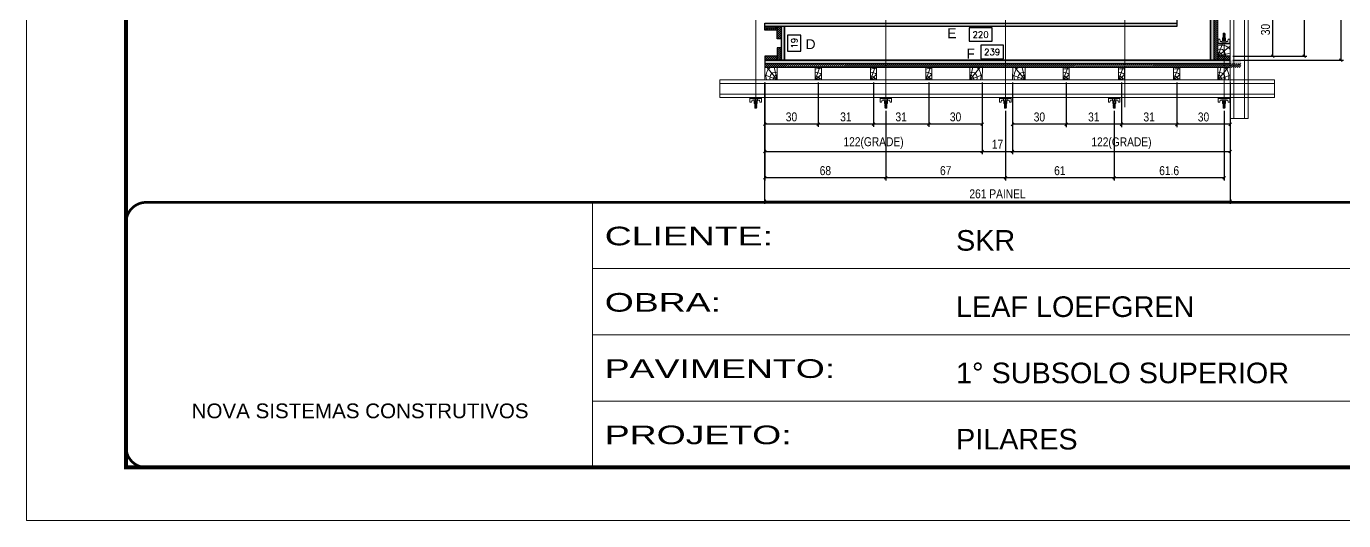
# Model space of a CAD drawing. Extents: x 14400 to 27878, y -21631 to 6985.
# Drawn here: x 15998 to 16988, y -3254 to -2882 of the extents above; entities that cross this region are included whole.
import ezdxf
from ezdxf.enums import TextEntityAlignment as Align

# ---------------------------------------------------------------- set-up
doc = ezdxf.new("R2010")
doc.units = 0
doc.linetypes.add('CONTINUO', pattern=[0])
doc.linetypes.add('DASHED', pattern=[0.75, 0.5, -0.25])
for name, color, linetype in [('CHAPA', 1, 'Continuous'), ('COTA', 241, 'Continuous'), ('F-PILARES-S', 170, 'Continuous'), ('MEIO_PONT', 93, 'Continuous'), ('SARRAFO', 251, 'Continuous'), ('TEXTO_GERAL', 7, 'Continuous')]:
    doc.layers.add(name, color=color, linetype=linetype)
for name, color, linetype, lineweight in [('Folhas', 255, 'Continuous', 9), ('Hachura', 251, 'Continuous', 9), ('Madeira', 126, 'Continuous', 18), ('Perfil Metálico', 224, 'Continuous', 18), ('SARRAFO DE PRESSAO', 251, 'DASHED', 9)]:
    doc.layers.add(name, color=color, linetype=linetype, lineweight=lineweight)
doc.styles.add('ARIAL', font='arial.ttf')
doc.styles.add('COTA TECNICA 2X', font='techl___.ttf', dxfattribs={"height": 10})
doc.styles.add('ROMANS', font='romans.shx')
doc.styles.add('Tecnologia', font='')
doc.styles.get('Tecnologia').set_extended_font_data('Forgotten Futurist')
doc.dimstyles.new('Cota Seção interna', dxfattribs={"dimtxt": 7, "dimasz": 6, "dimexe": 0.18, "dimexo": 2, "dimgap": -4, "dimtad": 3, "dimdec": 1, "dimlfac": 0.5, "dimzin": 12, "dimdsep": 46, "dimtxsty": 'ROMANS', "dimblk": 'ARCHTICK', "dimcen": 0.09, "dimse1": 1, "dimse2": 1, "dimsd1": 1, "dimsd2": 1, "dimclrd": 180, "dimclre": 5, "dimclrt": 1, "dimadec": 0, "dimazin": 3, "dimtfac": 1, "dimtdec": 1, "dimtofl": 0, "dimtmove": 0, "dimatfit": 3, "dimldrblk": 'ARCHTICK', "dimfxl": 1, "dimtolj": 1, "dimtzin": 0, "dimarcsym": 0})
doc.dimstyles.new('SECAO PILAR', dxfattribs={"dimtxt": 10, "dimasz": 3, "dimexe": 3, "dimexo": 3, "dimgap": 3, "dimtad": 1, "dimdec": 1, "dimlfac": 0.5, "dimzin": 12, "dimdsep": 46, "dimtxsty": 'COTA TECNICA 2X', "dimblk1": 'OBLIQUE', "dimblk2": 'OBLIQUE', "dimsah": 1, "dimcen": 0.9, "dimclrd": 256, "dimclre": 256, "dimclrt": 256, "dimadec": 1, "dimazin": 3, "dimtfac": 1, "dimtdec": 1, "dimtmove": 0, "dimatfit": 3, "dimfxl": 1, "dimtolj": 1, "dimtzin": 12, "dimarcsym": 0})

# ---------------------------------------------------------------- blocks, each defined once
blk = doc.blocks.new('9999999999')
at = {"color": 30, "linetype": 'CONTINUO'}
for p, q in [((98564.56, 34230.21), (98564.56, 34429.45)), ((98564.56, 34379.64), (99583.98, 34379.64)), ((98564.56, 34329.83), (99487.98, 34329.83)), ((98564.56, 34280.02), (99487.98, 34280.02))]:
    blk.add_line(p, q, dxfattribs=at)
at = {"color": 30, "linetype": 'CONTINUO', "const_width": 2}
blk.add_lwpolyline([(99583.98, 34230.21), (99583.98, 34414.45, 0.414214), (99568.98, 34429.45), (98228.98, 34429.45, 0.414214), (98213.98, 34414.45), (98213.98, 34245.21, 0.414214), (98228.98, 34230.21), (99583.98, 34230.21)], format="xyb", dxfattribs=at)
at = {"layer": 'Folhas'}
blk.add_lwpolyline([(98138.98, 34190.21), (99623.98, 34190.21), (99623.98, 35240.21), (98138.98, 35240.21)], close=True, dxfattribs=at)
at = {"layer": 'Folhas', "color": 30, "const_width": 3}
blk.add_lwpolyline([(98213.98, 34230.21), (99583.98, 34230.21), (99583.98, 35200.21), (98213.98, 35200.21)], close=True, dxfattribs=at)
at = {"color": 7, "linetype": 'Continuous', "ltscale": 5, "style": 'ARIAL'}
for s, height, p in [('SKR', 15.483, (98837.68, 34393.13)), ('LEAF LOEFGREN', 15.4829, (98837.68, 34343.32)), ('1° SUBSOLO SUPERIOR', 15.4829, (98837.68, 34293.51)), ('NOVA SISTEMAS CONSTRUTIVOS', 11.0592, (98263.19, 34267.21)), ('PILARES', 15.483, (98837.68, 34243.7))]:
    blk.add_text(s, height=height, dxfattribs=at).set_placement(p)
at = {"layer": 'Folhas', "color": 7, "style": 'Tecnologia', "width": 1.5}
for s, p in [('CLIENTE:', (98573.65, 34397.17)), ('OBRA:', (98573.65, 34347.31)), ('PAVIMENTO:', (98573.65, 34297.5)), ('PROJETO:', (98573.65, 34247.69))]:
    blk.add_text(s, height=14, dxfattribs=at).set_placement(p)
blk = doc.blocks.new('*D1383')
at = {"layer": 'COTA', "color": 180, "lineweight": -2, "transparency": 16777216}
for p, q in [((318, 177.7), (292.4, 177.7)), ((292.4, 177.7), (292.4, 162.7)), ((318, 162.7), (318, 177.7)), ((292.4, 162.7), (318, 162.7))]:
    blk.add_line(p, q, dxfattribs=at)
at = {"layer": 'Defpoints', "color": 0, "transparency": 16777216}
for p in [(72.2, 161), (550.2, 161), (550.2, 158.7)]:
    blk.add_point(p, dxfattribs=at)
at = {"layer": 'COTA', "color": 1, "transparency": 16777216, "insert": (305.2, 170.2), "char_height": 7, "attachment_point": 5, "style": 'ROMANS'}
blk.add_mtext('\\A1;239', dxfattribs=at)
blk = doc.blocks.new('_ArchTick')
at = {"color": 0, "linetype": 'ByBlock', "const_width": 0.15}
blk.add_lwpolyline([(-0.5, -0.5), (0.5, 0.5)], dxfattribs=at)
blk = doc.blocks.new('*D357')
at = {"layer": 'COTA', "color": 180, "lineweight": -2, "transparency": 16777216}
for p, q in [((25439.6, -2394.9), (25413.6, -2394.9)), ((25413.6, -2394.9), (25413.6, -2409.9)), ((25439.6, -2409.9), (25439.6, -2394.9)), ((25413.6, -2409.9), (25439.6, -2409.9))]:
    blk.add_line(p, q, dxfattribs=at)
at = {"layer": 'Defpoints', "color": 0, "transparency": 16777216}
for p in [(25206.6, -2393.1), (25646.6, -2393.1), (25646.6, -2413.9)]:
    blk.add_point(p, dxfattribs=at)
at = {"layer": 'COTA', "color": 1, "transparency": 16777216, "insert": (25426.6, -2402.4), "char_height": 7, "attachment_point": 5, "style": 'ROMANS'}
blk.add_mtext('\\A1;220', dxfattribs=at)
blk = doc.blocks.new('*D1373')
at = {"layer": 'COTA', "color": 180, "lineweight": -2, "transparency": 16777216}
for p, q in [((548.5, 642.8), (533.5, 642.8)), ((533.5, 642.8), (533.5, 617.2)), ((548.5, 617.2), (548.5, 642.8)), ((533.5, 617.2), (548.5, 617.2))]:
    blk.add_line(p, q, dxfattribs=at)
at = {"layer": 'Defpoints', "color": 0, "transparency": 16777216}
for p in [(550.2, 1099), (550.2, 161), (552.5, 161)]:
    blk.add_point(p, dxfattribs=at)
at = {"layer": 'COTA', "color": 1, "transparency": 16777216, "insert": (541, 630), "char_height": 7, "attachment_point": 5, "rotation": 90, "style": 'ROMANS'}
blk.add_mtext('\\A1;469', dxfattribs=at)
blk = doc.blocks.new('*D358')
at = {"layer": 'COTA', "color": 180, "lineweight": -2, "transparency": 16777216}
for p, q in [((25225.2, -2403.1), (25210.2, -2403.1)), ((25210.2, -2403.1), (25210.2, -2421.1)), ((25225.2, -2421.1), (25225.2, -2403.1)), ((25210.2, -2421.1), (25225.2, -2421.1))]:
    blk.add_line(p, q, dxfattribs=at)
at = {"layer": 'Defpoints', "color": 0, "transparency": 16777216}
for p in [(25206.6, -2393.1), (25229.2, -2393.1), (25206.6, -2431.1)]:
    blk.add_point(p, dxfattribs=at)
at = {"layer": 'COTA', "color": 1, "transparency": 16777216, "insert": (25217.7, -2412.1), "char_height": 7, "attachment_point": 5, "rotation": 90, "style": 'ROMANS'}
blk.add_mtext('\\A1;19', dxfattribs=at)
blk = doc.blocks.new('PONTALETE')
at = {"layer": 'Madeira'}
for q in [(2.71, 7), (7, 5.76), (7, 1.74)]:
    blk.add_line((0, 0), q, dxfattribs=at)
blk.add_lwpolyline([(0, 0), (7, 0), (7, 7), (0, 7)], close=True, dxfattribs=at)
for centre, radius, start, end in [((2.04, 0.06), 6.23, 37.28179, 109.09128), ((1.09, 0.9), 3.19, 343.60304, 109.98471), ((-0.21, -0.78), 3.09, 14.63219, 86.0383)]:
    blk.add_arc(centre, radius, start, end, dxfattribs=at)
blk = doc.blocks.new('MEIO PONTALETE')
at = {"layer": 'Madeira'}
for q in [(2.71, 7), (3.5, 2.88), (3.5, 0.87)]:
    blk.add_line((0, 0), q, dxfattribs=at)
blk.add_lwpolyline([(0, 0), (3.5, 0), (3.5, 7), (0, 7)], close=True, dxfattribs=at)
for centre, radius, start, end in [((2.04, 0.06), 6.23, 76.44987, 109.09128), ((1.09, 0.9), 3.19, 40.90626, 109.98471), ((-0.21, -0.78), 3.09, 14.63219, 86.0383)]:
    blk.add_arc(centre, radius, start, end, dxfattribs=at)
blk = doc.blocks.new('_Oblique')
at = {"color": 0, "linetype": 'ByBlock', "lineweight": -2}
blk.add_line((-0.5, -0.5), (0.5, 0.5), dxfattribs=at)
blk = doc.blocks.new('*D1309')
at = {"layer": 'COTA', "lineweight": -2, "transparency": 16777216}
for p, q in [((234.2, 136), (234.2, 86.2)), ((294.2, 136), (294.2, 86.2)), ((294.2, 89.2), (234.2, 89.2))]:
    blk.add_line(p, q, dxfattribs=at)
at = {"layer": 'Defpoints', "color": 0, "transparency": 16777216}
for p in [(234.2, 139), (294.2, 139), (234.2, 89.2)]:
    blk.add_point(p, dxfattribs=at)
at = {"layer": 'COTA', "lineweight": -2, "transparency": 16777216, "xscale": 3, "yscale": 3, "zscale": 3, "rotation": 180}
blk.add_blockref('_Oblique', (234.2, 89.2), dxfattribs=at)
at = {"layer": 'COTA', "lineweight": -2, "transparency": 16777216, "xscale": 3, "yscale": 3, "zscale": 3}
blk.add_blockref('_Oblique', (294.2, 89.2), dxfattribs=at)
at = {"layer": 'COTA', "transparency": 16777216, "insert": (264.2, 97.4), "char_height": 10, "attachment_point": 5, "style": 'COTA TECNICA 2X'}
blk.add_mtext('\\A1;30', dxfattribs=at)
blk = doc.blocks.new('*D1310')
at = {"layer": 'COTA', "lineweight": -2, "transparency": 16777216}
for p, q in [((50.2, 136.1), (50.2, 55.8)), ((294.2, 136), (294.2, 55.8)), ((50.2, 58.8), (294.2, 58.8))]:
    blk.add_line(p, q, dxfattribs=at)
at = {"layer": 'Defpoints', "color": 0, "transparency": 16777216}
for p in [(50.2, 139.1), (294.2, 139), (294.2, 58.8)]:
    blk.add_point(p, dxfattribs=at)
at = {"layer": 'COTA', "lineweight": -2, "transparency": 16777216, "xscale": 3, "yscale": 3, "zscale": 3, "rotation": 180}
blk.add_blockref('_Oblique', (50.2, 58.8), dxfattribs=at)
at = {"layer": 'COTA', "lineweight": -2, "transparency": 16777216, "xscale": 3, "yscale": 3, "zscale": 3}
blk.add_blockref('_Oblique', (294.2, 58.8), dxfattribs=at)
at = {"layer": 'COTA', "transparency": 16777216, "insert": (172.2, 68.1), "char_height": 10, "attachment_point": 5, "style": 'COTA TECNICA 2X'}
blk.add_mtext('\\A1;122(GRADE)', dxfattribs=at)
blk = doc.blocks.new('*D1311')
at = {"layer": 'COTA', "lineweight": -2, "transparency": 16777216}
for p, q in [((172.2, 136), (172.2, 86.2)), ((234.2, 136), (234.2, 86.2)), ((234.2, 89.2), (172.2, 89.2))]:
    blk.add_line(p, q, dxfattribs=at)
at = {"layer": 'Defpoints', "color": 0, "transparency": 16777216}
for p in [(172.2, 139), (234.2, 139), (172.2, 89.2)]:
    blk.add_point(p, dxfattribs=at)
at = {"layer": 'COTA', "lineweight": -2, "transparency": 16777216, "xscale": 3, "yscale": 3, "zscale": 3, "rotation": 180}
blk.add_blockref('_Oblique', (172.2, 89.2), dxfattribs=at)
at = {"layer": 'COTA', "lineweight": -2, "transparency": 16777216, "xscale": 3, "yscale": 3, "zscale": 3}
blk.add_blockref('_Oblique', (234.2, 89.2), dxfattribs=at)
at = {"layer": 'COTA', "transparency": 16777216, "insert": (203.2, 97.4), "char_height": 10, "attachment_point": 5, "style": 'COTA TECNICA 2X'}
blk.add_mtext('\\A1;31', dxfattribs=at)
blk = doc.blocks.new('*D1312')
at = {"layer": 'COTA', "lineweight": -2, "transparency": 16777216}
for p, q in [((110.2, 136), (110.2, 86.2)), ((172.2, 136), (172.2, 86.2)), ((172.2, 89.2), (110.2, 89.2))]:
    blk.add_line(p, q, dxfattribs=at)
at = {"layer": 'Defpoints', "color": 0, "transparency": 16777216}
for p in [(110.2, 139), (172.2, 139), (110.2, 89.2)]:
    blk.add_point(p, dxfattribs=at)
at = {"layer": 'COTA', "lineweight": -2, "transparency": 16777216, "xscale": 3, "yscale": 3, "zscale": 3, "rotation": 180}
blk.add_blockref('_Oblique', (110.2, 89.2), dxfattribs=at)
at = {"layer": 'COTA', "lineweight": -2, "transparency": 16777216, "xscale": 3, "yscale": 3, "zscale": 3}
blk.add_blockref('_Oblique', (172.2, 89.2), dxfattribs=at)
at = {"layer": 'COTA', "transparency": 16777216, "insert": (141.2, 97.4), "char_height": 10, "attachment_point": 5, "style": 'COTA TECNICA 2X'}
blk.add_mtext('\\A1;31', dxfattribs=at)
blk = doc.blocks.new('*D1313')
at = {"layer": 'COTA', "lineweight": -2, "transparency": 16777216}
for p, q in [((50.2, 136), (50.2, 86.2)), ((110.2, 136), (110.2, 86.2)), ((110.2, 89.2), (50.2, 89.2))]:
    blk.add_line(p, q, dxfattribs=at)
at = {"layer": 'Defpoints', "color": 0, "transparency": 16777216}
for p in [(50.2, 139), (110.2, 139), (50.2, 89.2)]:
    blk.add_point(p, dxfattribs=at)
at = {"layer": 'COTA', "lineweight": -2, "transparency": 16777216, "xscale": 3, "yscale": 3, "zscale": 3, "rotation": 180}
blk.add_blockref('_Oblique', (50.2, 89.2), dxfattribs=at)
at = {"layer": 'COTA', "lineweight": -2, "transparency": 16777216, "xscale": 3, "yscale": 3, "zscale": 3}
blk.add_blockref('_Oblique', (110.2, 89.2), dxfattribs=at)
at = {"layer": 'COTA', "transparency": 16777216, "insert": (80.2, 97.4), "char_height": 10, "attachment_point": 5, "style": 'COTA TECNICA 2X'}
blk.add_mtext('\\A1;30', dxfattribs=at)
blk = doc.blocks.new('*D1314')
at = {"layer": 'COTA', "lineweight": -2, "transparency": 16777216}
for p, q in [((512.2, 135.9), (512.2, 86.1)), ((572.2, 135.9), (572.2, 86.1)), ((572.2, 89.1), (512.2, 89.1))]:
    blk.add_line(p, q, dxfattribs=at)
at = {"layer": 'Defpoints', "color": 0, "transparency": 16777216}
for p in [(512.2, 138.9), (572.2, 138.9), (512.2, 89.1)]:
    blk.add_point(p, dxfattribs=at)
at = {"layer": 'COTA', "lineweight": -2, "transparency": 16777216, "xscale": 3, "yscale": 3, "zscale": 3, "rotation": 180}
blk.add_blockref('_Oblique', (512.2, 89.1), dxfattribs=at)
at = {"layer": 'COTA', "lineweight": -2, "transparency": 16777216, "xscale": 3, "yscale": 3, "zscale": 3}
blk.add_blockref('_Oblique', (572.2, 89.1), dxfattribs=at)
at = {"layer": 'COTA', "transparency": 16777216, "insert": (542.2, 97.3), "char_height": 10, "attachment_point": 5, "style": 'COTA TECNICA 2X'}
blk.add_mtext('\\A1;30', dxfattribs=at)
blk = doc.blocks.new('*D1315')
at = {"layer": 'COTA', "lineweight": -2, "transparency": 16777216}
for p, q in [((328.2, 135.9), (328.2, 55.7)), ((572.2, 135.9), (572.2, 55.7)), ((328.2, 58.7), (572.2, 58.7))]:
    blk.add_line(p, q, dxfattribs=at)
at = {"layer": 'Defpoints', "color": 0, "transparency": 16777216}
for p in [(328.2, 138.9), (572.2, 138.9), (572.2, 58.7)]:
    blk.add_point(p, dxfattribs=at)
at = {"layer": 'COTA', "lineweight": -2, "transparency": 16777216, "xscale": 3, "yscale": 3, "zscale": 3, "rotation": 180}
blk.add_blockref('_Oblique', (328.2, 58.7), dxfattribs=at)
at = {"layer": 'COTA', "lineweight": -2, "transparency": 16777216, "xscale": 3, "yscale": 3, "zscale": 3}
blk.add_blockref('_Oblique', (572.2, 58.7), dxfattribs=at)
at = {"layer": 'COTA', "transparency": 16777216, "insert": (450.2, 67.9), "char_height": 10, "attachment_point": 5, "style": 'COTA TECNICA 2X'}
blk.add_mtext('\\A1;122(GRADE)', dxfattribs=at)
blk = doc.blocks.new('*D1316')
at = {"layer": 'COTA', "lineweight": -2, "transparency": 16777216}
for p, q in [((450.2, 135.9), (450.2, 86.1)), ((512.2, 135.9), (512.2, 86.1)), ((512.2, 89.1), (450.2, 89.1))]:
    blk.add_line(p, q, dxfattribs=at)
at = {"layer": 'Defpoints', "color": 0, "transparency": 16777216}
for p in [(450.2, 138.9), (512.2, 138.9), (450.2, 89.1)]:
    blk.add_point(p, dxfattribs=at)
at = {"layer": 'COTA', "lineweight": -2, "transparency": 16777216, "xscale": 3, "yscale": 3, "zscale": 3, "rotation": 180}
blk.add_blockref('_Oblique', (450.2, 89.1), dxfattribs=at)
at = {"layer": 'COTA', "lineweight": -2, "transparency": 16777216, "xscale": 3, "yscale": 3, "zscale": 3}
blk.add_blockref('_Oblique', (512.2, 89.1), dxfattribs=at)
at = {"layer": 'COTA', "transparency": 16777216, "insert": (481.2, 97.3), "char_height": 10, "attachment_point": 5, "style": 'COTA TECNICA 2X'}
blk.add_mtext('\\A1;31', dxfattribs=at)
blk = doc.blocks.new('*D1317')
at = {"layer": 'COTA', "lineweight": -2, "transparency": 16777216}
for p, q in [((388.2, 135.9), (388.2, 86.1)), ((450.2, 135.9), (450.2, 86.1)), ((450.2, 89.1), (388.2, 89.1))]:
    blk.add_line(p, q, dxfattribs=at)
at = {"layer": 'Defpoints', "color": 0, "transparency": 16777216}
for p in [(388.2, 138.9), (450.2, 138.9), (388.2, 89.1)]:
    blk.add_point(p, dxfattribs=at)
at = {"layer": 'COTA', "lineweight": -2, "transparency": 16777216, "xscale": 3, "yscale": 3, "zscale": 3, "rotation": 180}
blk.add_blockref('_Oblique', (388.2, 89.1), dxfattribs=at)
at = {"layer": 'COTA', "lineweight": -2, "transparency": 16777216, "xscale": 3, "yscale": 3, "zscale": 3}
blk.add_blockref('_Oblique', (450.2, 89.1), dxfattribs=at)
at = {"layer": 'COTA', "transparency": 16777216, "insert": (419.2, 97.3), "char_height": 10, "attachment_point": 5, "style": 'COTA TECNICA 2X'}
blk.add_mtext('\\A1;31', dxfattribs=at)
blk = doc.blocks.new('*D1318')
at = {"layer": 'COTA', "lineweight": -2, "transparency": 16777216}
for p, q in [((328.2, 135.9), (328.2, 86.1)), ((388.2, 135.9), (388.2, 86.1)), ((388.2, 89.1), (328.2, 89.1))]:
    blk.add_line(p, q, dxfattribs=at)
at = {"layer": 'Defpoints', "color": 0, "transparency": 16777216}
for p in [(328.2, 138.9), (388.2, 138.9), (328.2, 89.1)]:
    blk.add_point(p, dxfattribs=at)
at = {"layer": 'COTA', "lineweight": -2, "transparency": 16777216, "xscale": 3, "yscale": 3, "zscale": 3, "rotation": 180}
blk.add_blockref('_Oblique', (328.2, 89.1), dxfattribs=at)
at = {"layer": 'COTA', "lineweight": -2, "transparency": 16777216, "xscale": 3, "yscale": 3, "zscale": 3}
blk.add_blockref('_Oblique', (388.2, 89.1), dxfattribs=at)
at = {"layer": 'COTA', "transparency": 16777216, "insert": (358.2, 97.3), "char_height": 10, "attachment_point": 5, "style": 'COTA TECNICA 2X'}
blk.add_mtext('\\A1;30', dxfattribs=at)
blk = doc.blocks.new('*D1374')
at = {"layer": 'COTA', "lineweight": -2, "transparency": 16777216}
for p, q in [((294.2, 136), (294.2, 55.7)), ((328.2, 135.9), (328.2, 55.7)), ((294.2, 58.7), (328.2, 58.7))]:
    blk.add_line(p, q, dxfattribs=at)
at = {"layer": 'Defpoints', "color": 0, "transparency": 16777216}
for p in [(294.2, 139), (328.2, 138.9), (328.2, 58.7)]:
    blk.add_point(p, dxfattribs=at)
at = {"layer": 'COTA', "lineweight": -2, "transparency": 16777216, "xscale": 3, "yscale": 3, "zscale": 3, "rotation": 180}
blk.add_blockref('_Oblique', (294.2, 58.7), dxfattribs=at)
at = {"layer": 'COTA', "lineweight": -2, "transparency": 16777216, "xscale": 3, "yscale": 3, "zscale": 3}
blk.add_blockref('_Oblique', (328.2, 58.7), dxfattribs=at)
at = {"layer": 'COTA', "transparency": 16777216, "insert": (311.2, 66.8), "char_height": 10, "attachment_point": 5, "style": 'COTA TECNICA 2X'}
blk.add_mtext('\\A1;17', dxfattribs=at)
blk = doc.blocks.new('C')
at = {"layer": 'Hachura', "color": 0}
for p, q in [((0, 3.22), (0, -3.22)), ((0.45, 3.22), (0, 3.22)), ((0.46, 3.16), (0, 3.16)), ((0.46, 3.05), (0, 3.05)), ((0.46, 2.88), (0, 2.88)), ((0, 2.75), (0, -1.16)), ((0.46, 2.65), (0, 2.65)), ((0.46, 2.23), (0, 2.23)), ((0.46, 1.51), (0, 1.51)), ((0.39, 0.49), (0.17, 0.49)), ((0.45, -3.23), (0.45, 3.22)), ((0.45, 3.22), (2.58, 3.22)), ((1.74, 0.97), (0.45, 0.97)), ((1.45, 0.1), (0.45, 0.1)), ((1.35, 1.94), (1.35, 0.96)), ((2.58, 2.39), (1.47, 2.09)), ((1.74, -0.97), (1.74, 0.97)), ((1.74, 0.97), (1.74, 0.84)), ((1.74, 0.97), (1.74, 0.84)), ((1.74, 0.84), (3.35, 0.84)), ((3.35, 0.45), (1.74, 0.45)), ((2.58, 3.22), (2.58, 2.39)), ((3.32, 0.84), (3.32, -0.84)), ((3.35, 0.84), (3.35, -0.84)), ((3.68, 0.45), (3.35, 0.45)), ((3.84, -0.52), (3.35, 0.45)), ((3.35, 0.06), (3.67, -0.57)), ((3.68, 0.45), (4.16, -0.52)), ((3.72, 0.5), (4.25, -0.57)), ((4.37, -0.55), (3.83, 0.53)), ((4.15, 0.45), (3.93, 0.45)), ((4.42, -0.52), (3.93, 0.45)), ((4.15, 0.45), (4.26, 0.45)), ((4.26, 0.45), (4.74, -0.52)), ((4.3, 0.5), (4.83, -0.57)), ((4.95, -0.55), (4.41, 0.53)), ((4.51, 0.45), (4.84, 0.45)), ((5, -0.52), (4.51, 0.45)), ((4.84, 0.45), (5.32, -0.52)), ((4.88, 0.5), (5.41, -0.57)), ((5.53, -0.55), (4.99, 0.53)), ((5.58, -0.52), (5.09, 0.45)), ((5.42, 0.45), (5.09, 0.45)), ((5.58, -0.52), (5.09, 0.45)), ((5.42, 0.45), (5.74, -0.19)), ((5.46, 0.5), (5.74, -0.07)), ((5.74, 0.19), (5.57, 0.53)), ((5.74, 0.32), (5.68, 0.45)), ((5.68, 0.45), (5.74, 0.45)), ((5.74, 0.45), (5.9, 0.29)), ((5.74, 0.45), (5.74, -0.52)), ((5.9, -0.36), (5.9, 0.29)), ((0.45, 0), (0, 0)), ((0.46, -1.52), (0, -1.52)), ((0.46, -2.23), (0, -2.23)), ((0.46, -2.65), (0, -2.65)), ((0.46, -2.88), (0, -2.88)), ((0.46, -3.05), (0, -3.05)), ((0.46, -3.16), (0, -3.16)), ((0, -3.22), (2.57, -3.22)), ((0.08, -0.48), (0.29, -0.48)), ((0.29, -0.48), (0.4, -0.48)), ((0.45, 0), (0.45, -0.97)), ((0.45, -0.16), (1.45, -0.16)), ((0.45, -0.65), (0.45, -0.32)), ((0.45, -3.23), (0.45, -0.65)), ((0.45, -0.97), (1.74, -0.97)), ((1.35, -1.94), (1.35, -0.97)), ((2.58, -2.39), (1.47, -2.1)), ((3.35, -0.32), (1.74, -0.32)), ((3.35, -0.84), (1.74, -0.84)), ((2.58, -3.23), (2.58, -2.39)), ((3.35, -0.07), (3.58, -0.52)), ((3.35, -0.52), (3.58, -0.52)), ((3.84, -0.52), (4.16, -0.52)), ((4.42, -0.52), (4.74, -0.52)), ((4.63, -0.52), (4.74, -0.52)), ((5, -0.52), (5.32, -0.52)), ((5.58, -0.52), (5.74, -0.52)), ((5.74, -0.52), (5.9, -0.36)), ((5.74, -0.52), (5.74, -0.52))]:
    blk.add_line(p, q, dxfattribs=at)
for centre, radius, start, end in [((1.52, 1.94), 0.161, 104.74356, 180), ((1.44, -0.03), 0.129, 272.69497, 87.30503), ((3.81, 0.39), 0.143, 25.56881, 154.43119), ((4.39, 0.39), 0.143, 25.56881, 154.43119), ((4.97, 0.39), 0.143, 25.56881, 154.43119), ((5.55, 0.39), 0.143, 25.56881, 154.43119), ((0.17, -0.37), 0.174, 221.74404, 317.85924), ((1.52, -1.94), 0.161, 180, 255.25644), ((3.71, -0.4), 0.174, 222.14076, 318.25596), ((4.29, -0.4), 0.174, 222.14076, 318.25596), ((4.87, -0.4), 0.174, 222.14076, 318.25596), ((5.45, -0.4), 0.174, 222.14076, 318.25596), ((5.61, -0.4), 0.174, 317.85924, 318.25596)]:
    blk.add_arc(centre, radius, start, end, dxfattribs=at)
blk = doc.blocks.new('*D1354')
at = {"layer": 'COTA', "lineweight": -2, "transparency": 16777216}
for p, q in [((575.2, 409.4), (658, 409.4)), ((655, 409.4), (655, 165.4)), ((575.3, 165.4), (658, 165.4))]:
    blk.add_line(p, q, dxfattribs=at)
at = {"layer": 'Defpoints', "color": 0, "transparency": 16777216}
for p in [(572.2, 409.4), (572.3, 165.4), (655, 165.4)]:
    blk.add_point(p, dxfattribs=at)
at = {"layer": 'COTA', "lineweight": -2, "transparency": 16777216, "xscale": 3, "yscale": 3, "zscale": 3}
for p, rotation in [((655, 409.4), 90), ((655, 165.4), 270)]:
    blk.add_blockref('_Oblique', p, dxfattribs=dict(at, rotation=rotation))
at = {"layer": 'COTA', "transparency": 16777216, "insert": (645.7, 287.4), "char_height": 10, "attachment_point": 5, "rotation": 90, "style": 'COTA TECNICA 2X'}
blk.add_mtext('\\A1;122(GRADE)', dxfattribs=at)
blk = doc.blocks.new('*D1357')
at = {"layer": 'COTA', "lineweight": -2, "transparency": 16777216}
for p, q in [((575.3, 225.4), (623, 225.4)), ((620, 165.4), (620, 225.4)), ((575.2, 165.4), (623, 165.4))]:
    blk.add_line(p, q, dxfattribs=at)
at = {"layer": 'Defpoints', "color": 0, "transparency": 16777216}
for p in [(572.3, 225.4), (620, 225.4), (572.2, 165.4)]:
    blk.add_point(p, dxfattribs=at)
at = {"layer": 'COTA', "lineweight": -2, "transparency": 16777216, "xscale": 3, "yscale": 3, "zscale": 3}
for p, rotation in [((620, 225.4), 90), ((620, 165.4), 270)]:
    blk.add_blockref('_Oblique', p, dxfattribs=dict(at, rotation=rotation))
at = {"layer": 'COTA', "transparency": 16777216, "insert": (611.7, 195.4), "char_height": 10, "attachment_point": 5, "rotation": 90, "style": 'COTA TECNICA 2X'}
blk.add_mtext('\\A1;30', dxfattribs=at)
blk = doc.blocks.new('*D1378')
at = {"layer": 'COTA', "lineweight": -2, "transparency": 16777216}
for p, q in [((442.1, 104.2), (442.1, 26)), ((565.3, 104.2), (565.3, 26)), ((565.3, 29), (442.1, 29))]:
    blk.add_line(p, q, dxfattribs=at)
at = {"layer": 'Defpoints', "color": 0, "transparency": 16777216}
for p in [(442.1, 107.2), (565.3, 107.2), (442.1, 29)]:
    blk.add_point(p, dxfattribs=at)
at = {"layer": 'COTA', "lineweight": -2, "transparency": 16777216, "xscale": 3, "yscale": 3, "zscale": 3, "rotation": 180}
blk.add_blockref('_Oblique', (442.1, 29), dxfattribs=at)
at = {"layer": 'COTA', "lineweight": -2, "transparency": 16777216, "xscale": 3, "yscale": 3, "zscale": 3}
blk.add_blockref('_Oblique', (565.3, 29), dxfattribs=at)
at = {"layer": 'COTA', "transparency": 16777216, "insert": (503.7, 37.1), "char_height": 10, "attachment_point": 5, "style": 'COTA TECNICA 2X'}
blk.add_mtext('\\A1;61.6', dxfattribs=at)
blk = doc.blocks.new('*D1379')
at = {"layer": 'COTA', "lineweight": -2, "transparency": 16777216}
for p, q in [((320.1, 104.2), (320.1, 26)), ((442.1, 104.2), (442.1, 26)), ((442.1, 29), (320.1, 29))]:
    blk.add_line(p, q, dxfattribs=at)
at = {"layer": 'Defpoints', "color": 0, "transparency": 16777216}
for p in [(320.1, 107.2), (442.1, 107.2), (320.1, 29)]:
    blk.add_point(p, dxfattribs=at)
at = {"layer": 'COTA', "lineweight": -2, "transparency": 16777216, "xscale": 3, "yscale": 3, "zscale": 3, "rotation": 180}
blk.add_blockref('_Oblique', (320.1, 29), dxfattribs=at)
at = {"layer": 'COTA', "lineweight": -2, "transparency": 16777216, "xscale": 3, "yscale": 3, "zscale": 3}
blk.add_blockref('_Oblique', (442.1, 29), dxfattribs=at)
at = {"layer": 'COTA', "transparency": 16777216, "insert": (381.1, 37.1), "char_height": 10, "attachment_point": 5, "style": 'COTA TECNICA 2X'}
blk.add_mtext('\\A1;61', dxfattribs=at)
blk = doc.blocks.new('*D1381')
at = {"layer": 'COTA', "lineweight": -2, "transparency": 16777216}
for p, q in [((186.1, 104.2), (186.1, 26)), ((320.1, 104.2), (320.1, 26)), ((320.1, 29), (186.1, 29))]:
    blk.add_line(p, q, dxfattribs=at)
at = {"layer": 'Defpoints', "color": 0, "transparency": 16777216}
for p in [(186.1, 107.2), (320.1, 107.2), (186.1, 29)]:
    blk.add_point(p, dxfattribs=at)
at = {"layer": 'COTA', "lineweight": -2, "transparency": 16777216, "xscale": 3, "yscale": 3, "zscale": 3, "rotation": 180}
blk.add_blockref('_Oblique', (186.1, 29), dxfattribs=at)
at = {"layer": 'COTA', "lineweight": -2, "transparency": 16777216, "xscale": 3, "yscale": 3, "zscale": 3}
blk.add_blockref('_Oblique', (320.1, 29), dxfattribs=at)
at = {"layer": 'COTA', "transparency": 16777216, "insert": (253.1, 37.1), "char_height": 10, "attachment_point": 5, "style": 'COTA TECNICA 2X'}
blk.add_mtext('\\A1;67', dxfattribs=at)
blk = doc.blocks.new('*D1375')
at = {"layer": 'COTA', "lineweight": -2, "transparency": 16777216}
for p, q in [((50.2, 136.1), (50.2, 26)), ((186.1, 104.2), (186.1, 26)), ((186.1, 29), (50.2, 29))]:
    blk.add_line(p, q, dxfattribs=at)
at = {"layer": 'Defpoints', "color": 0, "transparency": 16777216}
for p in [(50.2, 139.1), (186.1, 107.2), (50.2, 29)]:
    blk.add_point(p, dxfattribs=at)
at = {"layer": 'COTA', "lineweight": -2, "transparency": 16777216, "xscale": 3, "yscale": 3, "zscale": 3, "rotation": 180}
blk.add_blockref('_Oblique', (50.2, 29), dxfattribs=at)
at = {"layer": 'COTA', "lineweight": -2, "transparency": 16777216, "xscale": 3, "yscale": 3, "zscale": 3}
blk.add_blockref('_Oblique', (186.1, 29), dxfattribs=at)
at = {"layer": 'COTA', "transparency": 16777216, "insert": (118.2, 37.1), "char_height": 10, "attachment_point": 5, "style": 'COTA TECNICA 2X'}
blk.add_mtext('\\A1;68', dxfattribs=at)
blk = doc.blocks.new('*D1370')
at = {"layer": 'COTA', "lineweight": -2, "transparency": 16777216}
for p, q in [((50.1, 136), (50.1, 0)), ((572.2, 92.8), (572.2, 0)), ((50.1, 3), (572.2, 3))]:
    blk.add_line(p, q, dxfattribs=at)
at = {"layer": 'Defpoints', "color": 0, "transparency": 16777216}
for p in [(50.1, 139), (572.2, 95.8), (572.2, 3)]:
    blk.add_point(p, dxfattribs=at)
at = {"layer": 'COTA', "lineweight": -2, "transparency": 16777216, "xscale": 3, "yscale": 3, "zscale": 3, "rotation": 180}
blk.add_blockref('_Oblique', (50.1, 3), dxfattribs=at)
at = {"layer": 'COTA', "lineweight": -2, "transparency": 16777216, "xscale": 3, "yscale": 3, "zscale": 3}
blk.add_blockref('_Oblique', (572.2, 3), dxfattribs=at)
at = {"layer": 'COTA', "transparency": 16777216, "insert": (311.2, 11.1), "char_height": 10, "attachment_point": 5, "style": 'COTA TECNICA 2X'}
blk.add_mtext('\\A1;261 PAINEL', dxfattribs=at)
blk = doc.blocks.new('*D1371')
at = {"layer": 'COTA', "linetype": 'ByBlock', "lineweight": -2, "transparency": 16777216}
for p, q in [((553.3, 1121.1), (699.3, 1121.1)), ((696.3, 1121.1), (696.3, 161)), ((575.2, 161), (699.3, 161))]:
    blk.add_line(p, q, dxfattribs=at)
at = {"layer": 'Defpoints', "color": 0, "linetype": 'ByBlock', "transparency": 16777216}
for p in [(550.3, 1121.1), (572.2, 161), (696.3, 161)]:
    blk.add_point(p, dxfattribs=at)
at = {"layer": 'COTA', "linetype": 'ByBlock', "lineweight": -2, "transparency": 16777216, "xscale": 3, "yscale": 3, "zscale": 3}
for p, rotation in [((696.3, 1121.1), 90), ((696.3, 161), 270)]:
    blk.add_blockref('_Oblique', p, dxfattribs=dict(at, rotation=rotation))
at = {"layer": 'COTA', "linetype": 'ByBlock', "transparency": 16777216, "insert": (688.2, 641), "char_height": 10, "attachment_point": 5, "rotation": 90, "style": 'COTA TECNICA 2X'}
blk.add_mtext('\\A1;480 PAINEL', dxfattribs=at)
blk = doc.blocks.new('A$C158c4ecb')
at = {"layer": 'Hachura'}
h = blk.add_hatch(color=256, dxfattribs=at)
h.dxf.hatch_style = 1
h.paths.add_polyline_path([(550.22, 160.99), (550.22, 1120.99), (553.82, 1120.99), (553.82, 160.99)])
h = blk.add_hatch(dxfattribs=at)
h.set_pattern_fill('ANSI31', color=256, scale=0.5, angle=270, style=0)
h.set_pattern_definition([(315, (23023.6786, -8378.4874), (1.12253202, 1.12253202), [])])
h.paths.add_polyline_path([(553.84, 160.99), (558.24, 160.99), (558.22, 1120.99), (553.82, 1120.99)])
h = blk.add_hatch(color=256, dxfattribs=at)
h.dxf.hatch_style = 1
h.paths.add_polyline_path([(512.22, 198.99), (512.22, 202.59), (50.22, 202.59), (50.22, 198.99)])
h = blk.add_hatch(dxfattribs=at)
h.set_pattern_fill('ANSI31', color=256, scale=0.5, angle=360, style=0)
h.set_pattern_definition([(45, (9498.6943, 22676.455), (-1.12253202, 1.12253202), [])])
h.paths.add_polyline_path([(64.22, 194.59), (64.22, 198.99), (50.22, 198.99), (50.22, 194.59)])
h = blk.add_hatch(dxfattribs=at)
h.set_pattern_fill('ANSI31', color=256, scale=0.5, angle=450, style=0)
h.set_pattern_definition([(135, (-22535.0657, 8918.5988), (-1.12253202, -1.12253202), [])])
h.paths.add_polyline_path([(68.62, 198.99), (64.22, 198.99), (64.22, 184.99), (68.62, 184.99)])
h = blk.add_hatch(color=256, dxfattribs=at)
h.dxf.hatch_style = 1
h.paths.add_polyline_path([(68.62, 160.99), (72.22, 160.99), (72.22, 198.99), (68.62, 198.99)])
h = blk.add_hatch(dxfattribs=at)
h.set_pattern_fill('ANSI31', color=256, scale=0.5, angle=360, style=0)
h.set_pattern_definition([(45, (9498.6943, 22552.455), (-1.12253202, 1.12253202), [])])
h.paths.add_polyline_path([(64.22, 165.39), (64.22, 160.99), (50.22, 160.99), (50.22, 165.39)])
h = blk.add_hatch(dxfattribs=at)
h.set_pattern_fill('ANSI31', color=256, scale=0.5, angle=450, style=0)
h.set_pattern_definition([(135, (-22535.0657, 8794.5988), (-1.12253202, -1.12253202), [])])
h.paths.add_polyline_path([(68.62, 160.99), (64.22, 160.99), (64.22, 174.99), (68.62, 174.99)])
h = blk.add_hatch(dxfattribs=at)
h.set_pattern_fill('ANSI31', color=256, scale=0.5, angle=360, style=0)
h.set_pattern_definition([(45, (10006.7367, 22552.455), (-1.12253202, 1.12253202), [])])
h.paths.add_polyline_path([(572.26, 165.39), (572.26, 160.99), (558.26, 160.99), (558.26, 165.39)])
h = blk.add_hatch(color=256, dxfattribs=at)
h.dxf.hatch_style = 1
h.paths.add_polyline_path([(584.22, 157.39), (584.22, 160.99), (50.22, 160.99), (50.22, 157.39)])
h = blk.add_hatch(dxfattribs=at)
h.set_pattern_fill('ANSI31', color=256, scale=0.5, angle=360, style=0)
h.set_pattern_definition([(45, (7214.9606, 1548.2292), (-1.122532, 1.122532), [])])
h.paths.add_polyline_path([(584.22, 157.38), (584.22, 153), (50.22, 152.97), (50.22, 157.39)])
at = {"layer": 'CHAPA'}
for points in [[(550.22, 160.99), (550.22, 1120.99), (553.82, 1120.99), (553.82, 160.99)], [(512.22, 198.99), (50.22, 198.99), (50.22, 202.59), (512.22, 202.59)], [(68.62, 160.99), (72.22, 160.99), (72.22, 198.99), (68.62, 198.99)], [(572.22, 160.99), (50.22, 160.99), (50.22, 157.39), (572.22, 157.39)]]:
    blk.add_lwpolyline(points, close=True, dxfattribs=at)
at = {"layer": 'F-PILARES-S', "linetype": 'Continuous'}
blk.add_lwpolyline([(550.22, 160.99), (550.22, 1098.99), (512.22, 1098.99), (512.22, 198.99), (72.22, 198.99), (72.22, 160.99), (550.22, 160.99)], dxfattribs=at)
at = {"layer": 'Hachura'}
for p, q in [((40.12, 108.25), (40.13, 248.13)), ((186.06, 108.25), (186.07, 248.13)), ((320.06, 108.25), (320.07, 248.13)), ((454.06, 108.25), (454.07, 248.13)), ((565.19, 108.25), (565.2, 190.87))]:
    blk.add_line(p, q, dxfattribs=at)
for points in [[(558.26, 1120.99), (553.82, 1120.99), (553.82, 160.99), (558.26, 160.99)], [(50.22, 157.39), (572.22, 157.39), (572.22, 152.99), (50.22, 152.99)]]:
    blk.add_lwpolyline(points, close=True, dxfattribs=at)
at = {"layer": 'Madeira'}
for points in [[(572.26, 409.39), (558.26, 409.39), (558.26, 165.39), (572.26, 165.39)], [(50.2, 139.11), (50.22, 153.11), (294.21, 153.11), (294.19, 139.11)], [(328.21, 138.99), (328.22, 152.99), (572.22, 152.99), (572.2, 138.99)]]:
    blk.add_lwpolyline(points, close=True, dxfattribs=at)
at = {"layer": 'Perfil Metálico'}
for points in [[(572.26, 1177.64), (592.26, 1177.64), (592.26, 95.54), (572.26, 95.54)], [(588.26, 95.54), (576.26, 95.54), (576.26, 1177.64), (588.26, 1177.64)], [(0, 119.05), (0, 139.05), (621.63, 139.05), (621.63, 119.05)], [(621.63, 135.05), (621.63, 123.05), (0, 123.05), (0, 135.05)]]:
    blk.add_lwpolyline(points, close=True, dxfattribs=at)
at = {"layer": 'SARRAFO'}
blk.add_lwpolyline([(558.26, 1120.99), (550.22, 1120.99), (550.22, 160.99), (558.22, 160.99)], dxfattribs=at)
for points in [[(50.22, 198.99), (64.22, 198.99), (64.22, 194.59), (50.22, 194.59)], [(64.22, 184.99), (64.22, 198.99), (68.62, 198.99), (68.62, 184.99)], [(50.22, 160.99), (64.22, 160.99), (64.22, 165.39), (50.22, 165.39)], [(64.22, 174.99), (64.22, 160.99), (68.62, 160.99), (68.62, 174.99)], [(558.26, 160.99), (572.26, 160.99), (572.26, 165.39), (558.26, 165.39)]]:
    blk.add_lwpolyline(points, close=True, dxfattribs=at)
at = {"layer": 'Hachura', "linetype": 'Continuous', "yscale": 2, "zscale": 2}
for p, xscale, rotation in [((565.2, 179.39), 2, 90.00000000000001), ((40.12, 119.05), -2, 90), ((186.06, 119.05), -2, 90), ((320.06, 119.05), -2, 90), ((442.06, 119.05), -2, 90), ((565.19, 119.05), -2, 90)]:
    blk.add_blockref('C', p, dxfattribs=dict(at, xscale=xscale, rotation=rotation))
at = {"layer": 'Madeira'}
for name, p, xscale, yscale, zscale, rotation in [('PONTALETE', (64.2, 139.04), 2, 2, 2, 89.93708930310329), ('MEIO PONTALETE', (106.7, 139.05), 1.999999997962732, 1.999999997962732, 1.999999997962732, 359.9370893031033), ('MEIO PONTALETE', (168.7, 139.05), 1.999999997962732, 1.999999997962732, 1.999999997962732, 359.9370893031033), ('MEIO PONTALETE', (230.7, 139.05), 1.999999997962732, 1.999999997962732, 1.999999997962732, 359.9370893031033), ('PONTALETE', (280.19, 139.06), -2, 2, 2, 269.9370893031033), ('PONTALETE', (342.21, 138.93), 2, 2, 2, 89.93708930310329), ('MEIO PONTALETE', (384.71, 138.94), 1.999999997962732, 1.999999997962732, 1.999999997962732, 359.9370893031033), ('MEIO PONTALETE', (446.71, 138.94), 1.999999997962732, 1.999999997962732, 1.999999997962732, 359.9370893031033), ('MEIO PONTALETE', (508.71, 138.94), 1.999999997962732, 1.999999997962732, 1.999999997962732, 359.9370893031033), ('PONTALETE', (558.2, 138.95), -2, 2, 2, 269.9370893031033)]:
    blk.add_blockref(name, p, dxfattribs=dict(at, xscale=xscale, yscale=yscale, zscale=zscale, rotation=rotation))
at = {"layer": 'MEIO_PONT', "xscale": 2, "yscale": 2, "zscale": 2}
blk.add_blockref('PONTALETE', (558.26, 165.39), dxfattribs=at)
at = {"layer": 'TEXTO_GERAL', "style": 'ARIAL'}
for s, p in [('E', (260.03, 191.19)), ('D', (101.64, 178.99)), ('F', (281.09, 168.37))]:
    blk.add_text(s, height=11, dxfattribs=at).set_placement(p, align=Align.MIDDLE_CENTER)
at = {"layer": 'COTA', "linetype": 'ByBlock'}
dim = blk.add_linear_dim(base=(696.33, 160.99), p1=(550.26, 1121.06), p2=(572.22, 160.99), angle=270, text='<> PAINEL', dimstyle='SECAO PILAR', override={"dimtmove": 1}, dxfattribs=at)
dim.commit()
dim.dimension.update_dxf_attribs({"geometry": '*D1371', "text_midpoint": (688.21, 641.03)})
at = {"layer": 'COTA'}
dim = blk.add_linear_dim(base=(552.51, 160.99), p1=(550.22, 1098.99), p2=(550.22, 160.99), angle=90, dimstyle='Cota Seção interna', dxfattribs=at)
dim.commit()
dim.dimension.update_dxf_attribs({"geometry": '*D1373', "text_midpoint": (552.51, 629.99), "dimtype": 160})
for base, p1, p2, angle, picture, middle in [((654.95, 165.39), (572.24, 409.39), (572.27, 165.39), 90, '*D1354', (645.73, 287.39)), ((294.17, 58.84), (50.18, 139.06), (294.17, 139.04), 180, '*D1310', (172.18, 68.06)), ((572.18, 58.73), (328.19, 138.95), (572.18, 138.92), 180, '*D1315', (450.18, 67.95))]:
    dim = blk.add_linear_dim(base=base, p1=p1, p2=p2, angle=angle, text='<>(GRADE)', dimstyle='SECAO PILAR', dxfattribs=at)
    dim.commit()
    dim.dimension.update_dxf_attribs({"geometry": picture, "text_midpoint": middle})
for base, p1, p2, angle, picture, middle in [((619.95, 225.39), (572.23, 165.39), (572.26, 225.39), 90, '*D1357', (611.73, 195.39)), ((50.18, 89.18), (110.17, 139.05), (50.18, 139.05), 180, '*D1313', (80.18, 97.39)), ((110.17, 89.18), (172.17, 139.05), (110.17, 139.05), 180, '*D1312', (141.17, 97.39)), ((172.17, 89.18), (234.17, 139.05), (172.17, 139.05), 180, '*D1311', (203.17, 97.39)), ((234.17, 89.18), (294.17, 139.04), (234.17, 139.05), 180, '*D1309', (264.17, 97.39)), ((328.19, 89.06), (388.18, 138.94), (328.19, 138.94), 180, '*D1318', (358.18, 97.28)), ((388.18, 89.06), (450.18, 138.94), (388.18, 138.94), 180, '*D1317', (419.18, 97.28)), ((450.18, 89.06), (512.18, 138.94), (450.18, 138.94), 180, '*D1316', (481.18, 97.28)), ((512.18, 89.06), (572.18, 138.92), (512.18, 138.94), 180, '*D1314', (542.18, 97.28))]:
    dim = blk.add_linear_dim(base=base, p1=p1, p2=p2, angle=angle, dimstyle='SECAO PILAR', dxfattribs=at)
    dim.commit()
    dim.dimension.update_dxf_attribs({"geometry": picture, "text_midpoint": middle})
dim = blk.add_linear_dim(base=(512.22, 178.24), p1=(72.22, 198.99), p2=(512.22, 198.99), dimstyle='Cota Seção interna', dxfattribs=at)
dim.commit()
dim.dimension.update_dxf_attribs({"geometry": '*D357', "text_midpoint": (292.22, 178.24), "dimtype": 128, "insert": (-25134.34, 2592.14)})
dim = blk.add_linear_dim(base=(94.89, 198.99), p1=(72.22, 160.99), p2=(72.22, 198.99), angle=90, dimstyle='Cota Seção interna', dxfattribs=at)
dim.commit()
dim.dimension.update_dxf_attribs({"geometry": '*D358', "text_midpoint": (94.89, 179.99), "dimtype": 128, "insert": (-25134.34, 2592.14)})
dim = blk.add_linear_dim(base=(550.22, 158.67), p1=(72.22, 160.99), p2=(550.22, 160.99), dimstyle='Cota Seção interna', dxfattribs=at)
dim.commit()
dim.dimension.update_dxf_attribs({"geometry": '*D1383', "text_midpoint": (305.22, 158.67), "dimtype": 160})
dim = blk.add_linear_dim(base=(572.18, 3), p1=(50.12, 139.04), p2=(572.18, 95.82), text='<> PAINEL', dimstyle='SECAO PILAR', dxfattribs=at)
dim.commit()
dim.dimension.update_dxf_attribs({"geometry": '*D1370', "text_midpoint": (311.15, 11.1)})
dim = blk.add_linear_dim(base=(50.2, 28.95), p1=(186.13, 107.25), p2=(50.2, 139.11), dimstyle='SECAO PILAR', override={"dimtmove": 1}, dxfattribs=at)
dim.commit()
dim.dimension.update_dxf_attribs({"geometry": '*D1375', "text_midpoint": (118.17, 37.08)})
for base, p1, p2, picture, middle in [((328.21, 58.73), (294.19, 139.05), (328.21, 138.94), '*D1374', (311.2, 66.8)), ((186.13, 28.95), (320.13, 107.25), (186.13, 107.25), '*D1381', (253.13, 37.06)), ((320.13, 28.95), (442.13, 107.25), (320.13, 107.25), '*D1379', (381.13, 37.06)), ((442.13, 28.95), (565.26, 107.25), (442.13, 107.25), '*D1378', (503.7, 37.06))]:
    dim = blk.add_linear_dim(base=base, p1=p1, p2=p2, dimstyle='SECAO PILAR', dxfattribs=at)
    dim.commit()
    dim.dimension.update_dxf_attribs({"geometry": picture, "text_midpoint": middle})

msp = doc.modelspace()

# ---------------------------------------------------------------- block references
at = {"xscale": 0.6702271855752256, "yscale": 0.6702271855752256, "zscale": 0.6702271855752256}
msp.add_blockref('A$C158c4ecb', (16519.73, -3015.68), dxfattribs=at)
at = {"layer": 'SARRAFO DE PRESSAO', "color": 6, "linetype": 'ByBlock'}
msp.add_blockref('9999999999', (-82140.51, -37444.08), dxfattribs=at)

doc.saveas('drawing.dxf')
